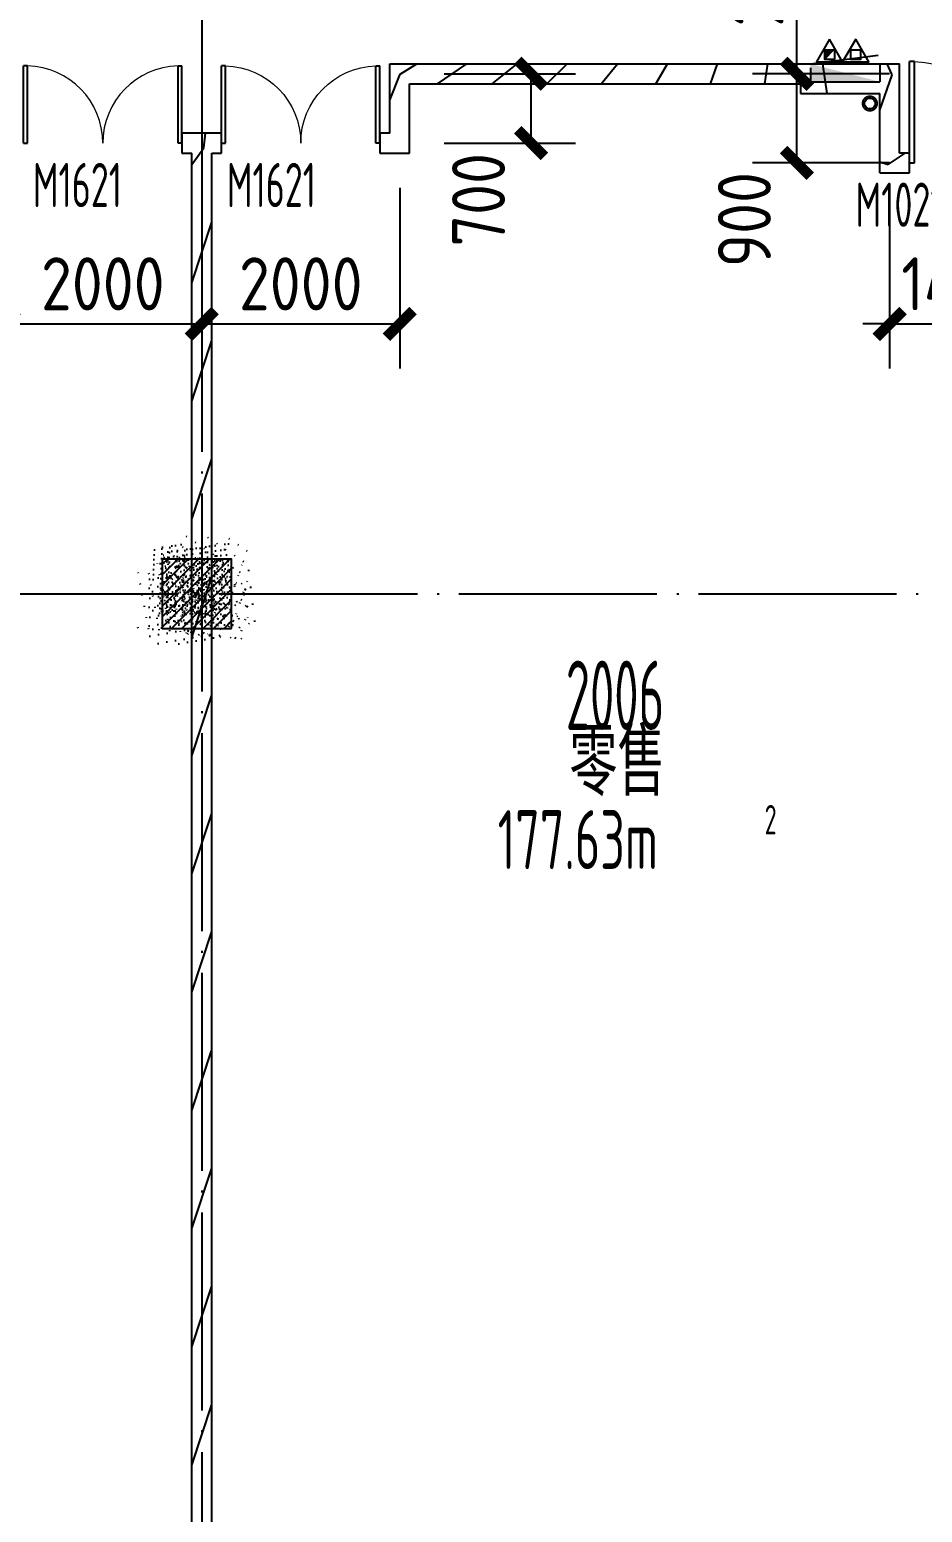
# Model space of a CAD drawing. Header units: inches. Extents: x 0 to 1813292486, y 0 to 3473589894.
# Drawn here: x 600496547 to 600505566, y 3473261943 to 3473276914 of the extents above; entities that cross this region are included whole.
import ezdxf
from ezdxf.enums import TextEntityAlignment as Align
from ezdxf.xclip import XClip

# ---------------------------------------------------------------- set-up
doc = ezdxf.new("R2010")
doc.units = ezdxf.units.IN
doc.header["$LTSCALE"] = 1000
doc.header["$MEASUREMENT"] = 0
doc.header["$XCLIPFRAME"] = 2
doc.linetypes.add('AX-MALL-GIRD-200$0$DOTE', pattern=[2.4200000000000004, 2, -0.2, 0.02, -0.2])
for name, color, linetype in [('A-Anno-Note', 241, 'Continuous'), ('AX-MALL-DIM-P02$0$A-Anno-Dims', 3, 'Continuous'), ('AX-MALL-DIM-P02$0$A-Detl-Thin', 131, 'Continuous'), ('AX-MALL-GIRD-200$0$A-Grid', 222, 'AX-MALL-GIRD-200$0$DOTE'), ('AX-MALL-P02-200$0$A-Anno-Note', 241, 'Continuous'), ('AX-MALL-WALL-P02$0$A-Anno-Note', 241, 'Continuous'), ('AX-MALL-WALL-P02-QT$0$A-Detl-Thin', 131, 'Continuous'), ('AX-MALL-WALL-P02-QT$0$A-Wall', 2, 'Continuous'), ('AX-MALL-WALL-P02-QT$0$A-Wall-Patt', 13, 'Continuous'), ('AX-MALL-WALL-P02-QT$0$A-Wind', 4, 'Continuous'), ('AX-MALL-WORD-P02$0$A-Anno-Note', 241, 'Continuous'), ('AX-MALL-WORD-P02$0$A-Spac-Iden', 231, 'Continuous'), ('AX-MALL-WORD-P02$0$A-Wind-Iden', 11, 'Continuous'), ('AX-MALL-ZTKD-P02$0$A-Anno-Note', 241, 'Continuous'), ('PX-MALL-P02-LG$0$P-Exsh', 31, 'Continuous'), ('PX-MALL-P02-LG$0$P-Hydt-Boxx', 221, 'Continuous'), ('PX-MALL-P02-LG$0$P-Hydt-Pipe', 221, 'Continuous'), ('PX-MALL-P02-LG$0$P-Pipe-Risr', 7, 'Continuous'), ('PX-MALL-P02-LG$0$P-Pipe-Risr-Arch', 6, 'Continuous'), ('PX-MALL-P02-LG$0$P-Pipe-Risr-W100', 6, 'Continuous'), ('PX-MALL-P02-LG$0$P-Pipe-Risr-W50', 6, 'Continuous'), ('SX-MALL-WALL-L-1F~2F$0$S-COLU', 30, 'Continuous'), ('SX-MALL-WALL-L-1F~2F$0$S-PATT-WALL', 83, 'Continuous'), ('SX-MALL-WALL-L-1F~2F$0$单形心', 4, 'Continuous')]:
    doc.layers.add(name, color=color, linetype=linetype)
doc.styles.add('AX-MALL-DIM-P02$0$_TCH_DIM_T3', font='gbenor.shx')
doc.styles.add('AX-MALL-WORD-P02$0$_TCH_SPACE', font='gbenor.shx', dxfattribs={"bigfont": 'gbcbig.shx'})
doc.styles.add('AX-MALL-WORD-P02$0$_TCH_WINDOW', font='gbenor.shx', dxfattribs={"bigfont": 'gbcbig.shx'})
doc.styles.add('AX-MALL-WORD-P02$0$STANDARD', font='gbenor.shx', dxfattribs={"bigfont": 'gbcbig.shx'})
doc.styles.add('PX-MALL-P02-LG$0$jzfz', font='gbenor.shx', dxfattribs={"bigfont": 'gbcbig.shx'})
doc.dimstyles.new('AX-MALL-DIM-P02$0$_TCH_ARCH&&180', dxfattribs={"dimtxt": 535.5, "dimasz": 270, "dimexe": 450, "dimexo": 450, "dimgap": 137.25, "dimtad": 1, "dimdec": 0, "dimzin": 0, "dimdsep": 46, "dimtxsty": 'AX-MALL-DIM-P02$0$_TCH_DIM_T3', "dimblk": 'AX-MALL-DIM-P02$0$_ArchTick', "dimcen": 0.09, "dimclrt": 7, "dimazin": 2, "dimtfac": 1, "dimtdec": 0, "dimtix": 1, "dimtmove": 2, "dimatfit": 3, "dimfxl": 500, "dimtolj": 1, "dimtzin": 0, "dimarcsym": 0})
pattern_1 = [(45, (0, 359.0227), (-353.55353201463, 353.55353201463), [])]

# ---------------------------------------------------------------- blocks, each defined once
blk = doc.blocks.new('AX-MALL-WORD-P02')
at = {"layer": 'AX-MALL-WORD-P02$0$A-Anno-Note', "style": 'AX-MALL-WORD-P02$0$STANDARD', "width": 0.6}
blk.add_text('2006', height=700, rotation=339.5681613092015, dxfattribs=at).set_placement((600330289.7021253, 3473153221.901175))
at = {"layer": 'AX-MALL-WORD-P02$0$A-Anno-Note', "style": 'AX-MALL-WORD-P02$0$STANDARD'}
blk.add_text('零售', height=675.177304964539, rotation=339.5681613092015, dxfattribs=at).set_placement((600330091.179316, 3473152588.850805))
at = {"layer": 'AX-MALL-WORD-P02$0$A-Spac-Iden', "style": 'AX-MALL-WORD-P02$0$_TCH_SPACE', "width": 0.7}
for s, height, p in [('177.63m', 595, (600329154.0803499, 3473152145.954652)), ('2', 297.5, (600331803.9019356, 3473151532.315772))]:
    blk.add_text(s, height=height, rotation=339.5681613093329, dxfattribs=at).set_placement(p)
at = {"layer": 'AX-MALL-WORD-P02$0$A-Wind-Iden', "style": 'AX-MALL-WORD-P02$0$_TCH_WINDOW', "width": 0.7}
for s, rotation, p in [('M1621', 339.5681612302259, (600327086.3259029, 3473160049.274034)), ('M1621', 339.5681612302259, (600328923.0186689, 3473159365.052078)), ('M1021A', 339.568161469349, (600334806.0313451, 3473156960.854874))]:
    blk.add_text(s, height=446.25, rotation=rotation, dxfattribs=at).set_placement(p)
blk = doc.blocks.new('AX-MALL-GIRD-200')
at = {"layer": 'AX-MALL-GIRD-200$0$A-Grid'}
for p, q in [((600239047.6805397, 3473188679.873316), (600596943.6846381, 3473055353.110034)), ((600338659.2436979, 3473186224.958461), (600299929.7047486, 3473082261.23138))]:
    blk.add_line(p, q, dxfattribs=at)
blk = doc.blocks.new('SX-MALL-WALL-L-1F~2F$0$BANWANG_XINGXIN')
at = {"color": 0}
for points in [[(0.7071067811865476, 0.7071067811865475), (-0.7071067811865477, -0.7071067811865475)], [(-0.7071067811865475, 0.7071067811865476), (0.7071067811865474, -0.7071067811865477)]]:
    blk.add_lwpolyline(points, dxfattribs=at)
blk = doc.blocks.new('SX-MALL-WALL-L-1F~2F')
at = {"layer": 'SX-MALL-WALL-L-1F~2F$0$S-PATT-WALL'}
h = blk.add_hatch(dxfattribs=at)
h.set_pattern_fill('钢筋混凝土', color=256, scale=15, pattern_type=2)
h.set_pattern_definition([(24.56816131876918, (600332801.6615275, 3473133905.044629), (-31.18316060756021, 68.21004687377882), []), (29.56816131876925, (600332801.6615275, 3473133905.044629), (97.53445422577846, -46.37920049590846), [11.25, -123.75]), (334.5681613187692, (600332801.6615275, 3473133905.044629), (19.88439775835759, 112.9961142864107), [9, -99]), (80.01956131876923, (600332809.7893987, 3473133901.179697), (117.4189029535321, 66.61682170576017), [9.5610285, -105.1713168]), (25.75236131876919, (600332812.1343125, 3473133933.157273), (141.3476152674957, -79.15081590010527), [16.87499999999951, -185.6249999999961]), (76.20376131876925, (600332823.9132762, 3473133926.561365), (182.3878362713222, 87.98253900728311), [14.3415432, -157.75695]), (330.7523613187692, (600332812.1343125, 3473133933.157273), (182.387767611897, 87.98268144025062), [13.49999999999975, -148.4999999999961]), (0.5681613187692669, (600332823.5724385, 3473133920.89272), (62.82047321120105, -87.84980446922418), [11.25, -123.75]), (305.5681613187692, (600332823.5724385, 3473133920.89272), (72.17288940056439, 89.18848105901375), [9, -99]), (51.01956131876926, (600332828.8074732, 3473133913.571899), (134.9933625470349, 1.33857134020591), [9.5610285, -105.1713168]), (17.06816131876921, (600332801.6615275, 3473133905.044629), (19.14085714793764, 46.15589493924091), [0.75, -97.8, 0.75, -100.5, 0.75, -99.375]), (347.0681613187692, (600332801.6615275, 3473133905.044629), (57.63084699394109, 41.66442757030211), [0.75, -57.3, 0.75, -95.55, 0.75, -37.875]), (307.0681613187692, (600332770.315929, 3473133916.721784), (73.85474001336534, -31.12342331039777), [0.75, -37.5, 0.75, -117, 0.75, -155.25]), (297.0681613187692, (600332756.2596068, 3473133921.958177), (87.2164167648191, -16.46683781742514), [0.75, -48.75, 0.75, -77.69999999999999, 0.75, -110.25])])
h.paths.add_polyline_path([(600327482.0224398, 3473155361.988591), (600327726.3874218, 3473156017.950294), (600327070.425719, 3473156262.315277), (600326826.0607369, 3473155606.353573)])
at = {"layer": 'SX-MALL-WALL-L-1F~2F$0$S-COLU'}
blk.add_lwpolyline([(600327482.0224398, 3473155361.988591), (600327726.3874218, 3473156017.950294), (600327070.425719, 3473156262.315277), (600326826.0607369, 3473155606.353573)], close=True, dxfattribs=at)
at = {"layer": 'SX-MALL-WALL-L-1F~2F$0$单形心', "xscale": 50, "yscale": 50, "zscale": 50}
blk.add_blockref('SX-MALL-WALL-L-1F~2F$0$BANWANG_XINGXIN', (600327276.2240794, 3473155812.151934), dxfattribs=at)
blk = doc.blocks.new('SX-MALL-WALL-L-2F~3F')
ref = blk.add_blockref('SX-MALL-WALL-L-1F~2F', (0, 0))
XClip(ref).set_block_clipping_path([(600349769.7341375, 3473074679.418533), (600357001.7302529, 3473071985.287766), (600356499.8725733, 3473070638.124951), (600359302.5086629, 3473069594.060767), (600362345.1765132, 3473077761.653201), (600381551.4312518, 3473070606.759726), (600391553.7259278, 3473066880.611454), (600387749.827644, 3473056669.608357), (600391632.1759799, 3473055223.319679), (600395635.5522461, 3473065969.791956), (600406982.2408491, 3473061742.817497), (600403058.8006672, 3473051210.921831), (600412723.2437257, 3473047610.6332), (600445093.3740637, 3473134503.466942), (600393055.2444371, 3473153889.197227), (600387463.4997383, 3473138878.984498), (600380158.3525343, 3473141600.366193), (600382830.751978, 3473148774.027779), (600388210.8522022, 3473146769.782572), (600390696.2253517, 3473153441.399696), (600277474.697425, 3473195619.741203), (600273446.9822528, 3473184807.934726), (600257129.111771, 3473190886.82031), (600241575.9633431, 3473149136.690594), (600258197.8999482, 3473142944.531458), (600255239.7303221, 3473135003.762026), (600263182.3271956, 3473132044.911624), (600260741.6763649, 3473125493.34496), (600269350.4970673, 3473122286.306632), (600271511.1407766, 3473128086.235537), (600286270.1853781, 3473122588.058336), (600284109.5416689, 3473116788.129431), (600282580.7823727, 3473112684.400902), (600291840.7574171, 3473109234.788475), (600290827.7957876, 3473106515.642598), (600293360.405141, 3473105572.171298), (600294731.2544166, 3473109252.0137), (600323175.4764534, 3473098655.706329), (600321336.3302773, 3473093718.790065), (600344750.773286, 3473084996.222976), (600341987.4689643, 3473077578.540671), (600344583.6790427, 3473076611.376234), (600346015.5062013, 3473080454.904757), (600351201.5612961, 3473078522.947055)])
blk = doc.blocks.new('SX-MALL-WALL-2F~3F')
blk.add_blockref('SX-MALL-WALL-L-2F~3F', (0, 0))
blk = doc.blocks.new('AX-MALL-WALL-P02-QT$0$$DorLib2D$00000002')
for p, q in [((-0.5, -5.684341886080802e-17), (-0.5000000000000007, 0.4875)), ((-0.4750000000000007, 0.4875), (-0.5000000000000007, 0.4875)), ((-0.475, -2.842170943040401e-17), (-0.4750000000000007, 0.4875)), ((0.475, -2.842170943040401e-17), (0.4750000000000007, 0.4875)), ((0.4750000000000007, 0.4875), (0.5000000000000007, 0.4875)), ((0.5, -5.684341886080802e-17), (0.5000000000000007, 0.4875)), ((-0.5, -5.684341886080802e-17), (-0.475, -2.842170943040401e-17)), ((0.5, -5.684341886080802e-17), (0.475, -2.842170943040401e-17))]:
    blk.add_line(p, q)
at = {"lineweight": 13}
for centre, start, end in [((-0.4875, -4.263256414560601e-17), 0, 88.53071641864632), ((0.4875, -4.263256414560601e-17), 91.4692835813537, 180)]:
    blk.add_arc(centre, 0.4875, start, end, dxfattribs=at)
blk = doc.blocks.new('AX-MALL-WALL-P02-QT$0$$DorLib2D$00000001')
for p, q in [((0.45, 0.9750000000000001), (0.5000000000000002, 0.9750000000000001)), ((0.45, 0), (0.45, 0.9750000000000001)), ((0.5, 0), (0.5, 0.9750000000000001)), ((0.5, 0), (0.45, 0))]:
    blk.add_line(p, q)
at = {"lineweight": 13}
blk.add_arc((0.475, 0), 0.975, 91.4692835813538, 180, dxfattribs=at)
blk = doc.blocks.new('AX-MALL-WALL-P02-QT')
at = {"layer": 'AX-MALL-WALL-P02-QT$0$A-Wall-Patt'}
h = blk.add_hatch(dxfattribs=at)
h.set_pattern_fill('普通砖', color=256, scale=200, style=0)
h.set_pattern_definition(pattern_1)
h.paths.add_polyline_path([(600328946.3601682, 3473160152.157185), (600328758.9425381, 3473160221.975752), (600328689.1239718, 3473160034.558123), (600328782.8327872, 3473159999.648839), (600328899.8144573, 3473160027.212099)])
h = blk.add_hatch(dxfattribs=at)
h.set_pattern_fill('普通砖', color=256, scale=200, style=0)
h.set_pattern_definition(pattern_1)
h.paths.add_polyline_path([(600328970.2504164, 3473159929.830273), (600329063.9592308, 3473159894.92099), (600329133.7777971, 3473160082.338619), (600328946.3601682, 3473160152.157185), (600328899.8144573, 3473160027.212099)])
h = blk.add_hatch(dxfattribs=at)
h.set_pattern_fill('普通砖', color=256, scale=200, style=0)
h.set_pattern_definition(pattern_1)
h.paths.add_polyline_path([(600330726.8276466, 3473159488.880805), (600330844.4267094, 3473159231.644609), (600331088.7916917, 3473159887.60631), (600330971.1926289, 3473160144.842506)])
h = blk.add_hatch(dxfattribs=at)
h.set_pattern_fill('普通砖', color=256, scale=200, style=0)
h.set_pattern_definition(pattern_1)
h.paths.add_polyline_path([(600330971.1926289, 3473160144.842506), (600331088.7916917, 3473159887.60631), (600334790.2898703, 3473158508.689623), (600334860.1084366, 3473158696.107253)])
h = blk.add_hatch(dxfattribs=at)
h.set_pattern_fill('普通砖', color=256, scale=200, style=0)
h.set_pattern_definition(pattern_1)
h.paths.add_polyline_path([(600321929.1371325, 3473141029.001613), (600328970.2504164, 3473159929.830273), (600328899.8144573, 3473160027.212099), (600328782.8327872, 3473159999.648839), (600321741.7195033, 3473141098.820179)])
h = blk.add_hatch(dxfattribs=at)
h.set_pattern_fill('普通砖', color=256, scale=200, style=0)
h.set_pattern_definition(pattern_1)
h.paths.add_polyline_path([(600330726.8276466, 3473159488.880805), (600330633.1188319, 3473159523.790088), (600330563.3002656, 3473159336.372458), (600330844.4267094, 3473159231.644609)])
h = blk.add_hatch(dxfattribs=at)
h.set_pattern_fill('普通砖', color=256, scale=200, style=0)
h.set_pattern_definition(pattern_1)
h.paths.add_polyline_path([(600334860.1084366, 3473158696.107253), (600334755.3805869, 3473158414.980809), (600335505.0511011, 3473158135.706544), (600335797.1965786, 3473158347.014422)])
h = blk.add_hatch(dxfattribs=at)
h.set_pattern_fill('普通砖', color=256, scale=200, style=0)
h.set_pattern_definition(pattern_1)
h.paths.add_polyline_path([(600335225.7768393, 3473157386.036026), (600335483.0130342, 3473157503.635089), (600335797.1965786, 3473158347.014422), (600335505.0511011, 3473158135.706544)])
h = blk.add_hatch(dxfattribs=at)
h.set_pattern_fill('普通砖', color=256, scale=200, style=0)
h.set_pattern_definition(pattern_1)
h.paths.add_polyline_path([(600335225.7768393, 3473157386.036026), (600335506.9032849, 3473157281.308177), (600335576.7218503, 3473157468.725806), (600335483.0130342, 3473157503.635089)])
at = {"layer": 'AX-MALL-WALL-P02-QT$0$A-Wall'}
for p, q in [((600328758.9425381, 3473160221.975752), (600328689.1239718, 3473160034.558123)), ((600328946.3601682, 3473160152.157185), (600328758.9425381, 3473160221.975752)), ((600329133.7777971, 3473160082.338619), (600328946.3601682, 3473160152.157185)), ((600330726.8276466, 3473159488.880805), (600330971.1926289, 3473160144.842506)), ((600330971.1926289, 3473160144.842506), (600334860.1084366, 3473158696.107253)), ((600321741.7195033, 3473141098.820179), (600328782.8327872, 3473159999.648839)), ((600328689.1239718, 3473160034.558123), (600328782.8327872, 3473159999.648839)), ((600329063.9592308, 3473159894.92099), (600329133.7777971, 3473160082.338619)), ((600321929.1371325, 3473141029.001613), (600328970.2504164, 3473159929.830273)), ((600328970.2504164, 3473159929.830273), (600329063.9592308, 3473159894.92099)), ((600330844.4267094, 3473159231.644609), (600331088.7916917, 3473159887.60631)), ((600331088.7916917, 3473159887.60631), (600334790.2898703, 3473158508.689623)), ((600330633.1188319, 3473159523.790088), (600330563.3002656, 3473159336.372458)), ((600330726.8276466, 3473159488.880805), (600330633.1188319, 3473159523.790088)), ((600330563.3002656, 3473159336.372458), (600330844.4267094, 3473159231.644609)), ((600334860.1084366, 3473158696.107253), (600335797.1965786, 3473158347.014422)), ((600334790.2898703, 3473158508.689623), (600334755.3805869, 3473158414.980809)), ((600334755.3805869, 3473158414.980809), (600335505.0511011, 3473158135.706544)), ((600335483.0130342, 3473157503.635089), (600335797.1965786, 3473158347.014422)), ((600335225.7768393, 3473157386.036026), (600335505.0511011, 3473158135.706544)), ((600335576.7218503, 3473157468.725806), (600335483.0130342, 3473157503.635089)), ((600335506.9032849, 3473157281.308177), (600335576.7218503, 3473157468.725806)), ((600335225.7768393, 3473157386.036026), (600335506.9032849, 3473157281.308177))]:
    blk.add_line(p, q, dxfattribs=at)
at = {"layer": 'AX-MALL-WALL-P02-QT$0$A-Detl-Thin'}
blk.add_blockref('SX-MALL-WALL-2F~3F', (0, 0), dxfattribs=at)
at = {"layer": 'AX-MALL-WALL-P02-QT$0$A-Wind'}
blk.add_blockref('AX-MALL-GIRD-200', (0, 0), dxfattribs=at)
at = {"layer": 'AX-MALL-WALL-P02-QT$0$A-Wind', "zscale": 200}
for name, p, xscale, yscale, rotation in [('AX-MALL-WALL-P02-QT$0$$DorLib2D$00000002', (600327974.3627375, 3473160407.541203), 1600, 1600, 339.5681613047668), ('AX-MALL-WALL-P02-QT$0$$DorLib2D$00000002', (600329848.5390314, 3473159709.355539), -1600, 1600, 339.5681612973006), ('AX-MALL-WALL-P02-QT$0$$DorLib2D$00000001', (600336033.7838455, 3473157191.743258), 1050, -1050, 159.5681615845179)]:
    blk.add_blockref(name, p, dxfattribs=dict(at, xscale=xscale, yscale=yscale, rotation=rotation))
blk = doc.blocks.new('AX-MALL-WALL-P02')
at = {"layer": 'AX-MALL-WALL-P02$0$A-Anno-Note'}
blk.add_blockref('AX-MALL-WORD-P02', (0, 0), dxfattribs=at)
blk.add_blockref('AX-MALL-WALL-P02-QT', (0, 0), dxfattribs=at)
blk = doc.blocks.new('PX-MALL-P02-LG$0$XHS1')
at = {"layer": 'PX-MALL-P02-LG$0$P-Hydt-Boxx', "ltscale": 0.7}
for p, q in [((350.0030006170273, 240), (-332.898939371109, 327.2950124740601)), ((350.0030006170273, 240), (-349.9969996213913, 240)), ((-349.9969997406006, 239.9999995231628), (-349.9969996213913, 60)), ((350.0030003786087, 200), (350.003000497818, 60)), ((350.0030006170273, 60), (-349.996999502182, 60))]:
    blk.add_line(p, q, dxfattribs=at)
blk.add_solid([(350.0030006170273, 240), (350.0030002593994, 60.00000047683716), (-349.9969996213913, 60)], dxfattribs=at)
blk = doc.blocks.new('PX-MALL-P02-LG$0$MHQ')
at = {"layer": 'PX-MALL-P02-LG$0$P-Exsh', "ltscale": 0.7}
h = blk.add_hatch(dxfattribs=at)
h.set_pattern_fill('ANSI31', color=256, scale=25, style=0)
h.set_pattern_definition([(45, (-160019.2306599375, -42228.3236173685), (-28.0633003783411, 28.0633003783411), [])])
h.paths.add_polyline_path([(-75.0000000015425, 185.1731819980414), (75, 185.1731819980414), (75, 35.17318199802685), (-75.0000000015425, 35.17318199802685)])
for points in [[(0, 346.4101615137042), (-200, -1.455191522836685e-11), (200, -1.455191522836685e-11)], [(0, 346.4101615137042), (-200, -1.455191522836685e-11), (200, -1.455191522836685e-11)], [(0, 346.4101615137042), (-200, -1.455191522836685e-11), (200, -1.455191522836685e-11)], [(-75.0000000015425, 185.1731819980414), (75, 185.1731819980414), (75, 35.17318199802685), (-75.0000000015425, 35.17318199802685)]]:
    blk.add_lwpolyline(points, close=True, dxfattribs=at)
blk = doc.blocks.new('PX-MALL-P02-LG$0$20200929200250')
at = {"layer": 'PX-MALL-P02-LG$0$P-Exsh', "ltscale": 0.7, "xscale": 0.6600000001490116, "yscale": 0.6600000001490116, "zscale": 0.6600000001490116}
for p in [(-132.0000001192093, 40), (131.9999997615814, 40)]:
    blk.add_blockref('PX-MALL-P02-LG$0$MHQ', p, dxfattribs=at)
blk = doc.blocks.new('PX-MALL-P02-LG$0$20211220143732')
at = {"layer": 'PX-MALL-P02-LG$0$P-Exsh'}
blk.add_blockref('PX-MALL-P02-LG$0$20200929200250', (-374.9999999407155, 219.6219584928522), dxfattribs=at)
at = {"layer": 'PX-MALL-P02-LG$0$P-Hydt-Boxx', "ltscale": 0.7, "xscale": -1}
blk.add_blockref('PX-MALL-P02-LG$0$XHS1', (-349.9969999989844, 0), dxfattribs=at)
blk = doc.blocks.new('PX-MALL-P02-LG$0$P-Risr')
at = {"layer": 'PX-MALL-P02-LG$0$P-Pipe-Risr-W50'}
h = blk.add_hatch(color=0, dxfattribs=at)
edge = h.paths.add_edge_path()
edge.add_ellipse((0, 0), major_axis=(47.05795628796547, 47.05795628796547), ratio=0.9999999999999695, start_angle=225.0000000000009, end_angle=405.0000000000009, ccw=False)
edge.add_ellipse((0, 0), major_axis=(47.05795628796764, 47.05795628796764), ratio=0.9999999999998785, start_angle=133.9675974886221, end_angle=225.0000000000035, ccw=False)
edge.add_line((-66.53919663240958, 1.199087783927098), (-54.4367953546693, 1.199087783927098))
edge.add_ellipse((0, 0), major_axis=(-38.50196423560672, 38.50196423560672), ratio=0.9999999999999859, start_angle=43.73814098242129, end_angle=134.9999999999996)
edge.add_ellipse((0, 0), major_axis=(38.50196423561096, 38.50196423561096), ratio=0.9999999999998216, start_angle=225.0000000000051, end_angle=405.0000000000051)
edge.add_ellipse((0, 0), major_axis=(38.50196423560679, 38.50196423560679), ratio=0.9999999999999831, start_angle=45.00000000000048, end_angle=133.7381409824204)
edge.add_line((-54.43679535467527, 1.199087783927098), (-66.53919663241555, 1.199087783927098))
edge.add_ellipse((0, 0), major_axis=(-47.05795628796762, 47.05795628796762), ratio=0.9999999999998742, start_angle=-45.00000000000358, end_angle=43.967597488629224, ccw=False)
at = {"layer": 'PX-MALL-P02-LG$0$P-Pipe-Risr-Arch', "ltscale": 0.7}
blk.add_circle((0, 0), 59.29000000000001, dxfattribs=at)
at = {"layer": 'PX-MALL-P02-LG$0$P-Pipe-Risr-W100', "color": 0, "const_width": 15}
blk.add_lwpolyline([(-75, 0, 1), (75, 0, 1)], format="xyb", close=True, dxfattribs=at)
at = {"layer": 'PX-MALL-P02-LG$0$P-Pipe-Risr-W50'}
blk.add_circle((0, 0), 54.45000000000001, dxfattribs=at)
at = {"layer": 'PX-MALL-P02-LG$0$P-Pipe-Risr', "style": 'PX-MALL-P02-LG$0$jzfz', "width": 0.6, "flags": 1}
for tag, p in [('SYS-MARK', (0.3310501334344735, -45.65933377496549)), ('RANGE', (0.3337570973526454, -45.67887874227017))]:
    blk.add_attdef(tag, text='', height=0.015625, dxfattribs=at).set_placement(p, align=Align.MIDDLE)
blk = doc.blocks.new('PX-MALL-P02-LG')
at = {"layer": 'PX-MALL-P02-LG$0$P-Exsh', "rotation": 339.5681607883333}
blk.add_blockref('PX-MALL-P02-LG$0$20211220143732', (600335525.9966704, 3473158191.931833), dxfattribs=at)
at = {"layer": 'PX-MALL-P02-LG$0$P-Hydt-Pipe', "color": 221, "rotation": 69.56816127172378}
blk.add_blockref('PX-MALL-P02-LG$0$P-Risr', (600335376.4330043, 3473158076.90701), dxfattribs=at)
blk = doc.blocks.new('AX-MALL-ZTKD-P02')
at = {"layer": 'AX-MALL-ZTKD-P02$0$A-Anno-Note'}
blk.add_blockref('AX-MALL-GIRD-200', (0, 0), dxfattribs=at)
blk = doc.blocks.new('AX-MALL-DIM-P02$0$_ArchTick')
at = {"color": 0, "linetype": 'ByBlock', "const_width": 0.4}
blk.add_lwpolyline([(-0.5, -0.5), (0.5, 0.5)], dxfattribs=at)
blk = doc.blocks.new('*D1169')
at = {"layer": 'AX-MALL-DIM-P02$0$A-Anno-Dims', "color": 0, "lineweight": -2, "transparency": 16777216}
for p, q in [((600326880.1828154, 3473160334.944367), (600326242.8134204, 3473158624.020361)), ((600328754.3591145, 3473159636.758704), (600328116.9897195, 3473157925.834697)), ((600326399.9051944, 3473159045.710028), (600328274.0814935, 3473158347.524364))]:
    blk.add_line(p, q, dxfattribs=at)
at = {"layer": 'AX-MALL-DIM-P02$0$A-Anno-Dims', "color": 0, "lineweight": -2, "transparency": 16777216, "xscale": 270, "yscale": 270, "zscale": 270}
for p, rotation in [((600326399.9051944, 3473159045.710028), 159.5681613429167), ((600328274.0814935, 3473158347.524364), 339.5681613429167)]:
    blk.add_blockref('AX-MALL-DIM-P02$0$_ArchTick', p, dxfattribs=dict(at, rotation=rotation))
at = {"layer": 'AX-MALL-DIM-P02$0$A-Anno-Dims', "color": 7, "transparency": 16777216, "insert": (600327478.3759407, 3473159076.137895), "char_height": 535.5, "attachment_point": 5, "rotation": 339.56816134291665, "style": 'AX-MALL-DIM-P02$0$_TCH_DIM_T3'}
blk.add_mtext('\\A1;2000', dxfattribs=at)
blk = doc.blocks.new('*D1170')
at = {"layer": 'AX-MALL-DIM-P02$0$A-Anno-Dims', "color": 0, "lineweight": -2, "transparency": 16777216}
for p, q in [((600328754.3591145, 3473159636.758704), (600328116.9897197, 3473157925.834698)), ((600330628.5354047, 3473158938.573043), (600329991.1660099, 3473157227.649037)), ((600328274.0814937, 3473158347.524364), (600330148.2577839, 3473157649.338703))]:
    blk.add_line(p, q, dxfattribs=at)
at = {"layer": 'AX-MALL-DIM-P02$0$A-Anno-Dims', "color": 0, "lineweight": -2, "transparency": 16777216, "xscale": 270, "yscale": 270, "zscale": 270}
for p, rotation in [((600328274.0814937, 3473158347.524364), 159.5681613407253), ((600330148.2577839, 3473157649.338703), 339.5681613407253)]:
    blk.add_blockref('AX-MALL-DIM-P02$0$_ArchTick', p, dxfattribs=dict(at, rotation=rotation))
at = {"layer": 'AX-MALL-DIM-P02$0$A-Anno-Dims', "color": 7, "transparency": 16777216, "insert": (600329352.5522354, 3473158377.952233), "char_height": 535.5, "attachment_point": 5, "rotation": 339.5681613407253, "style": 'AX-MALL-DIM-P02$0$_TCH_DIM_T3'}
blk.add_mtext('\\A1;2000', dxfattribs=at)
blk = doc.blocks.new('*D1171')
at = {"layer": 'AX-MALL-DIM-P02$0$A-Anno-Dims', "color": 0, "lineweight": -2, "transparency": 16777216}
for p, q in [((600335197.3031641, 3473157023.145893), (600334629.7523488, 3473155499.639536)), ((600336556.0808841, 3473156516.961327), (600335988.5300688, 3473154993.454971)), ((600334786.8441213, 3473155921.329203), (600334533.8303213, 3473156015.584267)), ((600334786.8441213, 3473155921.329203), (600336145.6218413, 3473155415.144638)), ((600336145.6218413, 3473155415.144638), (600336398.6356413, 3473155320.889574))]:
    blk.add_line(p, q, dxfattribs=at)
at = {"layer": 'AX-MALL-DIM-P02$0$A-Anno-Dims', "color": 0, "lineweight": -2, "transparency": 16777216, "xscale": 270, "yscale": 270, "zscale": 270}
for p, rotation in [((600334786.8441213, 3473155921.329203), 339.5681615275497), ((600336145.6218413, 3473155415.144638), 159.5681615275497)]:
    blk.add_blockref('AX-MALL-DIM-P02$0$_ArchTick', p, dxfattribs=dict(at, rotation=rotation))
at = {"layer": 'AX-MALL-DIM-P02$0$A-Anno-Dims', "color": 7, "transparency": 16777216, "insert": (600335607.6155769, 3473156047.75762), "char_height": 535.5, "attachment_point": 5, "rotation": 339.5681615275497, "style": 'AX-MALL-DIM-P02$0$_TCH_DIM_T3'}
blk.add_mtext('\\A1;1450', dxfattribs=at)
blk = doc.blocks.new('*D1173')
at = {"layer": 'AX-MALL-DIM-P02$0$A-Anno-Dims', "color": 0, "lineweight": -2, "transparency": 16777216}
for p, q in [((600331451.681826, 3473159859.132634), (600332695.4143738, 3473159395.805762)), ((600332029.359726, 3473158896.935838), (600332273.7247081, 3473159552.897537)), ((600331207.316844, 3473159203.170935), (600332451.0493916, 3473158739.844063))]:
    blk.add_line(p, q, dxfattribs=at)
at = {"layer": 'AX-MALL-DIM-P02$0$A-Anno-Dims', "color": 0, "lineweight": -2, "transparency": 16777216, "xscale": 270, "yscale": 270, "zscale": 270}
for p, rotation in [((600332273.7247081, 3473159552.897537), 69.56816120190003), ((600332029.359726, 3473158896.935838), 249.5681612019)]:
    blk.add_blockref('AX-MALL-DIM-P02$0$_ArchTick', p, dxfattribs=dict(at, rotation=rotation))
at = {"layer": 'AX-MALL-DIM-P02$0$A-Anno-Dims', "color": 7, "transparency": 16777216, "insert": (600331332.1022743, 3473158546.336568), "char_height": 535.5, "attachment_point": 5, "rotation": 69.56816120190003, "style": 'AX-MALL-DIM-P02$0$_TCH_DIM_T3'}
blk.add_mtext('\\A1;700', dxfattribs=at)
blk = doc.blocks.new('*D1174')
at = {"layer": 'AX-MALL-DIM-P02$0$A-Anno-Dims', "color": 0, "lineweight": -2, "transparency": 16777216}
for p, q in [((600335668.5784866, 3473158288.214891), (600334369.0955389, 3473158772.310419)), ((600334476.6016569, 3473157771.839314), (600334790.7852049, 3473158615.218645)), ((600335354.3949387, 3473157444.83556), (600334054.9119909, 3473157928.931088))]:
    blk.add_line(p, q, dxfattribs=at)
at = {"layer": 'AX-MALL-DIM-P02$0$A-Anno-Dims', "color": 0, "lineweight": -2, "transparency": 16777216, "xscale": 270, "yscale": 270, "zscale": 270}
for p, rotation in [((600334790.7852049, 3473158615.218645), 69.56816131960566), ((600334476.6016569, 3473157771.839314), 249.5681613196057)]:
    blk.add_blockref('AX-MALL-DIM-P02$0$_ArchTick', p, dxfattribs=dict(at, rotation=rotation))
at = {"layer": 'AX-MALL-DIM-P02$0$A-Anno-Dims', "color": 7, "transparency": 16777216, "insert": (600333779.3442057, 3473157421.240042), "char_height": 535.5, "attachment_point": 5, "rotation": 69.56816131960566, "style": 'AX-MALL-DIM-P02$0$_TCH_DIM_T3'}
blk.add_mtext('\\A1;900', dxfattribs=at)
blk = doc.blocks.new('*D1175')
at = {"layer": 'AX-MALL-DIM-P02$0$A-Anno-Dims', "color": 0, "lineweight": -2, "transparency": 16777216}
for p, q in [((600336436.5827236, 3473160349.808835), (600335137.0997758, 3473160833.904363)), ((600334790.7852048, 3473158615.218645), (600335558.789442, 3473160676.812589)), ((600335668.5784866, 3473158288.21489), (600334369.0955386, 3473158772.310419))]:
    blk.add_line(p, q, dxfattribs=at)
at = {"layer": 'AX-MALL-DIM-P02$0$A-Anno-Dims', "color": 0, "lineweight": -2, "transparency": 16777216, "xscale": 270, "yscale": 270, "zscale": 270}
for p, rotation in [((600335558.789442, 3473160676.812589), 69.56816132074135), ((600334790.7852048, 3473158615.218645), 249.5681613207414)]:
    blk.add_blockref('AX-MALL-DIM-P02$0$_ArchTick', p, dxfattribs=dict(at, rotation=rotation))
at = {"layer": 'AX-MALL-DIM-P02$0$A-Anno-Dims', "color": 7, "transparency": 16777216, "insert": (600334795.2666235, 3473159787.398214), "char_height": 535.5, "attachment_point": 5, "rotation": 69.56816132074137, "style": 'AX-MALL-DIM-P02$0$_TCH_DIM_T3'}
blk.add_mtext('\\A1;2200', dxfattribs=at)
blk = doc.blocks.new('*D1523')
at = {"layer": 'AX-MALL-DIM-P02$0$A-Anno-Dims', "color": 0, "lineweight": -2, "transparency": 16777216}
for p, q in [((600336701.1806157, 3473159771.027395), (600336324.032433, 3473158758.628803)), ((600337638.2687618, 3473159421.934564), (600337261.1205791, 3473158409.535971)), ((600336481.1242073, 3473159180.318469), (600337418.2123533, 3473158831.225637))]:
    blk.add_line(p, q, dxfattribs=at)
at = {"layer": 'AX-MALL-DIM-P02$0$A-Anno-Dims', "color": 0, "lineweight": -2, "transparency": 16777216, "xscale": 270, "yscale": 270, "zscale": 270}
for p, rotation in [((600336481.1242073, 3473159180.318469), 159.5681612993718), ((600337418.2123533, 3473158831.225637), 339.5681612993718)]:
    blk.add_blockref('AX-MALL-DIM-P02$0$_ArchTick', p, dxfattribs=dict(at, rotation=rotation))
at = {"layer": 'AX-MALL-DIM-P02$0$A-Anno-Dims', "color": 7, "transparency": 16777216, "insert": (600337243.4298984, 3473159794.331729), "char_height": 535.5, "attachment_point": 5, "rotation": 339.56816129937187, "style": 'AX-MALL-DIM-P02$0$_TCH_DIM_T3'}
blk.add_mtext('\\A1;1000', dxfattribs=at)
blk = doc.blocks.new('AX-MALL-DIM-P02')
at = {"layer": 'AX-MALL-DIM-P02$0$A-Detl-Thin'}
blk.add_blockref('AX-MALL-ZTKD-P02', (-2.384185791015625e-06, 9.5367431640625e-07), dxfattribs=at)
at = {"layer": 'AX-MALL-DIM-P02$0$A-Anno-Dims'}
for p1, p2, distance, picture, middle in [((600327037.2745894, 3473160756.634034), (600328911.4508885, 3473160058.44837), -1825.7876930141088, '*D1169', (600327478.3759407, 3473159076.137895)), ((600336090.2681527, 3473158131.123116), (600336858.27239, 3473160192.717061), 1386.7243463149246, '*D1175', (600334795.2666235, 3473159787.398214)), ((600328911.4508886, 3473160058.44837), (600330785.6271785, 3473159360.262709), -1825.7876928892633, '*D1170', (600329352.5522354, 3473158377.952233)), ((600335354.3949367, 3473157444.835559), (600336713.1726569, 3473156938.650993), -1625.7876679969395, '*D1171', (600335607.6155769, 3473156047.75762))]:
    dim = blk.add_aligned_dim(p1=p1, p2=p2, distance=distance, dimstyle='AX-MALL-DIM-P02$0$_TCH_ARCH&&180', dxfattribs=at)
    dim.commit()
    dim.dimension.update_dxf_attribs({"geometry": picture, "text_midpoint": middle})
for base, p1, p2, angle, picture, middle in [((600337418.2123533, 3473158831.225637), (600336858.27239, 3473160192.717062), (600337795.3605361, 3473159843.62423), 339.56816127376993, '*D1523', (600337243.4298984, 3473159794.331729)), ((600332273.7247081, 3473159552.897537), (600330785.6271782, 3473159360.26271), (600331029.9921602, 3473160016.224408), 69.56816118827506, '*D1173', (600331332.1022743, 3473158546.336568)), ((600334790.7852049, 3473158615.218645), (600335776.0846047, 3473157287.743785), (600336090.2681527, 3473158131.123116), 69.56816131960566, '*D1174', (600333779.3442057, 3473157421.240042))]:
    dim = blk.add_linear_dim(base=base, p1=p1, p2=p2, angle=angle, dimstyle='AX-MALL-DIM-P02$0$_TCH_ARCH&&180', dxfattribs=at)
    dim.commit()
    dim.dimension.update_dxf_attribs({"geometry": picture, "text_midpoint": middle, "dimtype": 129})
blk = doc.blocks.new('AX-MALL-P02-200')
at = {"layer": 'AX-MALL-P02-200$0$A-Anno-Note'}
blk.add_blockref('AX-MALL-WALL-P02', (0, 0), dxfattribs=at)
for name in ['AX-MALL-DIM-P02', 'PX-MALL-P02-LG']:
    blk.add_blockref(name, (0, 0), dxfattribs=at)

msp = doc.modelspace()

# ---------------------------------------------------------------- block references
at = {"layer": 'A-Anno-Note', "rotation": 20.43183869077545}
msp.add_blockref('AX-MALL-P02-200', (1250392458.527329, 9048125.682563305), dxfattribs=at)

doc.saveas('drawing.dxf')
